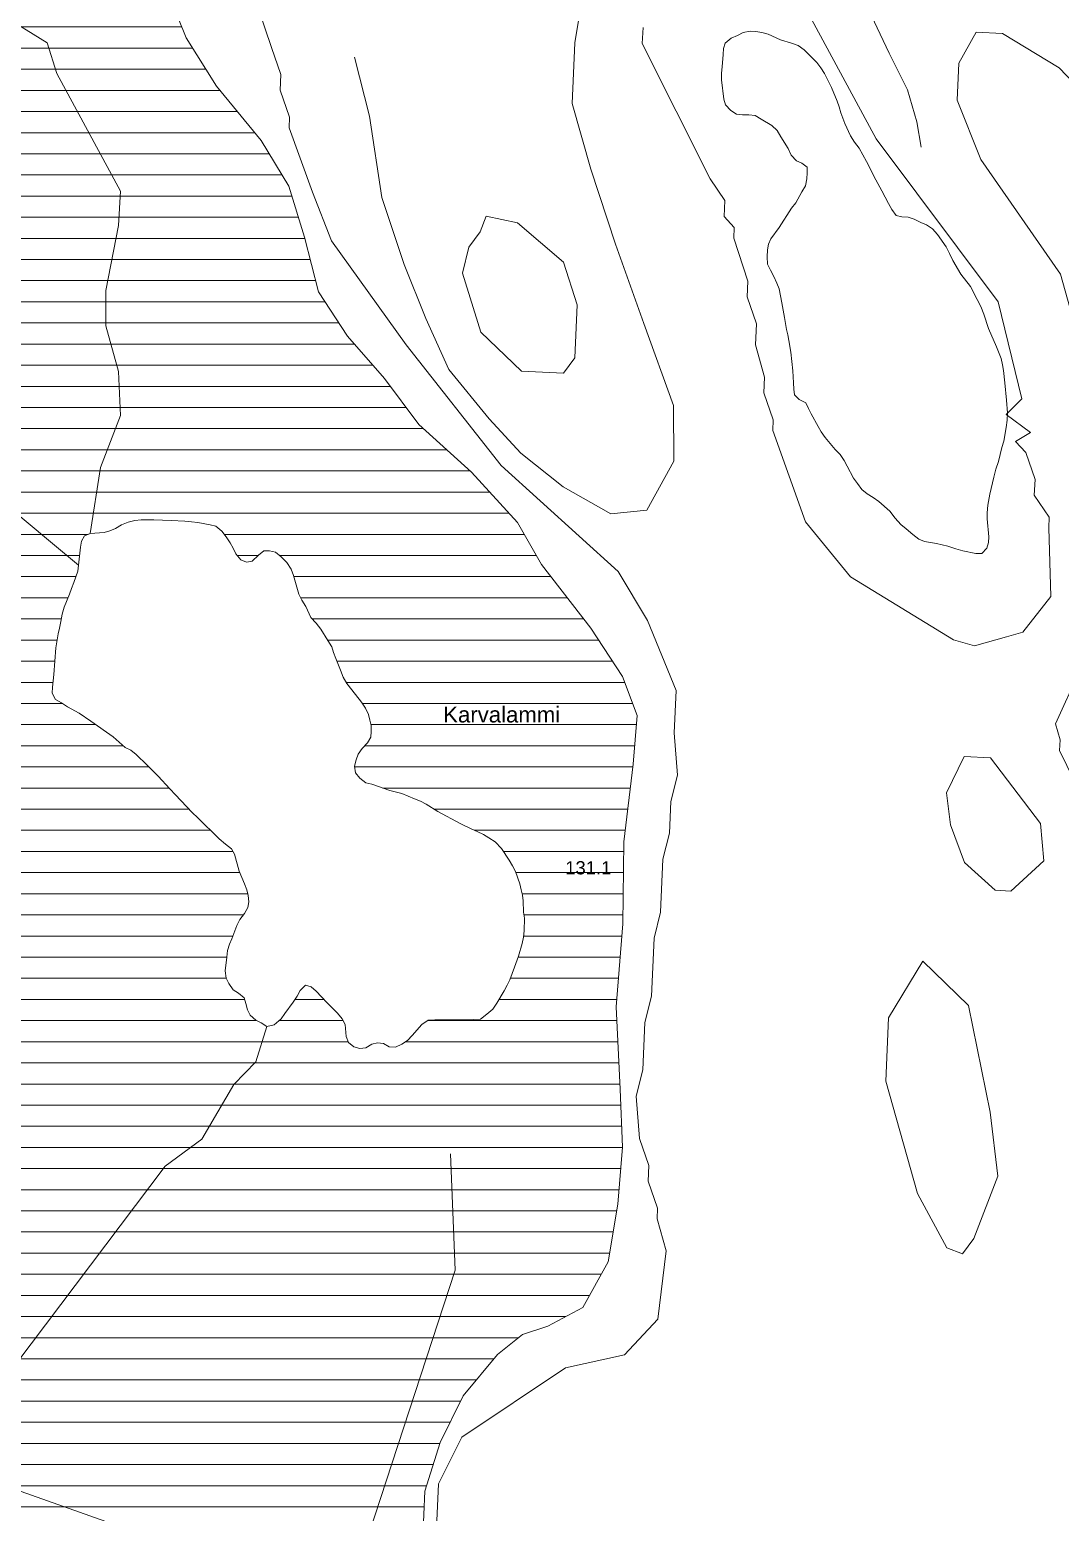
# Model space of a CAD drawing. Header units: millimetres. Extents: x 396621004 to 402046651, y 6785344214 to 6789799943.
# Drawn here: x 399893474 to 400088441, y 6786336521 to 6786617060 of the extents above; entities that cross this region are included whole.
import ezdxf

# ---------------------------------------------------------------- set-up
doc = ezdxf.new("R2010")
doc.units = ezdxf.units.MM
doc.header["$MEASUREMENT"] = 0
for name, color, linetype, lineweight in [('02 Korkeuskayrat_Kynä_nro__2', 8, 'Continuous', 15), ('02 Nimistö_Kynä_nro__41', 7, 'Continuous', 35), ('02 Suot_Kynä_nro__101', 252, 'Continuous', 15)]:
    doc.layers.add(name, color=color, linetype=linetype, lineweight=lineweight)
for name, color, linetype, lineweight, true_color in [('02 Korkeuskayrat_Kynä_nro__62', 7, 'Continuous', 20, 0xaaaaaa), ('02 Maaston rajat_Kynä_nro__82', 7, 'Continuous', 20, 0xaaaaaa), ('02 Suot_Kynä_nro__102', 7, 'Continuous', 15, 0xcccccc), ('02 Vesialueet_Kynä_nro__105', 7, 'Continuous', 15, 0xcae6ff)]:
    doc.layers.add(name, color=color, linetype=linetype, lineweight=lineweight, true_color=true_color)
doc.styles.add('LUOTU_TYYLI_5', font='')
doc.styles.get('LUOTU_TYYLI_5').set_extended_font_data('Arial')

msp = doc.modelspace()

# ---------------------------------------------------------------- hatches: boundary and pattern name
at = {"layer": '02 Suot_Kynä_nro__102', "linetype": 'Continuous', "lineweight": 15, "true_color": 0xcccccc}
h = msp.add_hatch(dxfattribs=at)
h.set_pattern_fill('KAJO___suo', color=254, style=0, pattern_type=2)
h.set_pattern_definition([(0, (1245072124.6, 6788065563.7), (0, 4000), [])])
h.paths.add_polyline_path([(399873177.59, 6786579306.09), (399871038.01, 6786577975.78), (399871038.01, 6786501948.39), (399871484.46, 6786501308.24), (399879714.25, 6786484544.41), (399884700.98, 6786467870.59), (399888365.22, 6786449246.33), (399889207.57, 6786436213.35), (399887666.06, 6786418749.35), (399887337.55, 6786400245.12), (399882923.62, 6786387132.12), (399872360.51, 6786369438.07), (399871038.01, 6786368587.88), (399871038.01, 6786331989.51), (399872208.88, 6786332669.66), (399884583.05, 6786336290.49), (399895584.18, 6786335950.41), (399908514.31, 6786333549.86), (399918942.64, 6786330969.27), (399929050.88, 6786326158.17), (399937095.35, 6786319406.63), (399944356.43, 6786311674.86), (399950589.85, 6786302972.87), (399953293.8, 6786301172.46), (399957328.67, 6786300712.35), (399961195.07, 6786302972.87), (399963966.41, 6786305283.4), (399967546.41, 6786310874.68), (399968818.37, 6786324107.7), (399967832.82, 6786331689.44), (399968237.14, 6786340531.46), (399971101.15, 6786349713.56), (399975498.23, 6786358595.59), (399981950.65, 6786366357.37), (399986718.37, 6786370148.24), (399991519.79, 6786371748.6), (399998140.68, 6786375299.41), (400002916.82, 6786383901.38), (400004753.15, 6786394853.89), (400005595.51, 6786405586.34), (400005182.75, 6786416608.87), (400004424.64, 6786432142.42), (400005662.9, 6786447866.02), (400005898.75, 6786463369.56), (400007608.73, 6786478072.93), (400008400.54, 6786487305.04), (400005629.2, 6786494646.72), (399999656.92, 6786503838.82), (399990281.53, 6786515881.58), (399985774.94, 6786523783.38), (399977065.01, 6786533305.56), (399967091.54, 6786542367.64), (399960605.42, 6786551079.63), (399953605.47, 6786559051.45), (399948113.33, 6786567473.38), (399945434.64, 6786577815.75), (399942477.98, 6786587417.94), (399937246.97, 6786596079.92), (399928815.02, 6786606352.27), (399923095.44, 6786615534.37), (399917291.63, 6786629977.68), (399914090.68, 6786639579.88), (399909937.88, 6786650712.42), (399903249.6, 6786660934.76), (399896148.56, 6786665905.9), (399886629.97, 6786673457.63), (399879815.33, 6786679669.05), (399876134.25, 6786680879.32), (399871038.01, 6786682289.65), (399871038.01, 6786608592.79), (399875072.89, 6786608022.66), (399879486.82, 6786605131.99), (399881154.67, 6786598450.47), (399880708.23, 6786596089.93), (399877835.8, 6786584417.26)])
h.paths.add_polyline_path([(399898347.1, 6786490295.72), (399897740.61, 6786491546.01), (399897824.84, 6786492676.27), (399898018.59, 6786495076.82), (399898422.91, 6786500087.96), (399898844.09, 6786502748.57), (399899138.91, 6786503788.81), (399899383.2, 6786505049.1), (399899635.9, 6786506449.42), (399900023.39, 6786507769.72), (399901000.52, 6786510250.29), (399901379.57, 6786511350.54), (399901817.6, 6786512450.79), (399902558.87, 6786514601.28), (399902718.92, 6786515721.54), (399902811.57, 6786516851.8), (399903064.28, 6786519172.33), (399903291.72, 6786520292.59), (399903872.94, 6786521302.82), (399904900.61, 6786521722.91), (399907545.6, 6786521942.96), (399908632.24, 6786522203.02), (399909735.72, 6786522683.13), (399910856.05, 6786523373.29), (399912094.31, 6786523843.4), (399913399.95, 6786524163.47), (399914545.55, 6786524293.5), (399916963.11, 6786524313.51), (399920223.01, 6786524193.48), (399922834.31, 6786524053.45), (399924106.26, 6786523953.42), (399925302.4, 6786523793.39), (399927610.45, 6786523393.29), (399928722.36, 6786523093.23), (399929851.11, 6786522153.01), (399930626.08, 6786521092.77), (399931384.19, 6786519962.51), (399931940.15, 6786518932.27), (399932496.1, 6786517892.04), (399933397.42, 6786516751.78), (399934500.9, 6786516311.67), (399935579.11, 6786516511.72), (399936733.14, 6786517621.97), (399937794.5, 6786518462.17), (399938864.29, 6786518452.16), (399939976.2, 6786518222.11), (399941037.56, 6786517281.9), (399942098.93, 6786516271.67), (399942916.01, 6786515001.38), (399943387.73, 6786513761.09), (399944381.7, 6786510270.29), (399944929.23, 6786509090.02), (399945687.35, 6786507889.75), (399946656.06, 6786505829.28), (399947641.61, 6786504759.03), (399948542.93, 6786503618.77), (399949857, 6786501458.28), (399950615.12, 6786500258), (399950960.48, 6786499237.77), (399951364.81, 6786498067.5), (399952257.71, 6786495867), (399952788.39, 6786494546.7), (399953479.12, 6786493356.42), (399954439.4, 6786492146.15), (399956242.04, 6786489795.61), (399957008.58, 6786488675.35), (399957556.11, 6786487495.08), (399957817.24, 6786486404.83), (399958095.21, 6786485394.6), (399958078.37, 6786484254.34), (399957994.13, 6786483204.1), (399957404.48, 6786482113.85), (399956402.08, 6786481053.61), (399955601.85, 6786479983.36), (399955231.21, 6786478873.11), (399954927.96, 6786477692.84), (399955113.28, 6786476472.56), (399955947.21, 6786475412.32), (399957084.39, 6786474542.12), (399958204.72, 6786474312.07), (399961590.98, 6786473111.79), (399963882.18, 6786472501.65), (399966291.31, 6786471531.43), (399967394.79, 6786471091.33), (399968481.43, 6786470511.2), (399970713.66, 6786469120.88), (399974933.85, 6786466870.36), (399977123.97, 6786465770.11), (399978151.64, 6786465330.01), (399979314.09, 6786464749.88), (399980333.34, 6786464169.75), (399981546.32, 6786463359.56), (399982725.62, 6786462129.28), (399984174.47, 6786459888.77), (399984806.23, 6786458838.53), (399985362.18, 6786457798.29), (399986170.84, 6786455467.76), (399986431.97, 6786454307.49), (399986701.53, 6786453297.26), (399986836.3, 6786452217.01), (399986878.42, 6786450086.52), (399987063.74, 6786448936.26), (399987021.62, 6786446525.71), (399986920.54, 6786445325.43), (399986617.29, 6786444145.16), (399985926.56, 6786441784.62), (399985193.71, 6786439644.14), (399984292.4, 6786437293.6), (399983786.98, 6786436273.36), (399983205.76, 6786435183.11), (399981815.88, 6786432882.59), (399981083.03, 6786431732.33), (399979937.43, 6786430762.1), (399978732.86, 6786429861.9), (399977376.68, 6786429751.87), (399973678.75, 6786429691.86), (399970132.44, 6786429691.86), (399968843.64, 6786429651.85), (399967647.5, 6786428831.66), (399965844.86, 6786426771.19), (399964918.27, 6786425780.96), (399963865.33, 6786425080.8), (399962686.04, 6786424530.68), (399961489.9, 6786424630.7), (399960394.84, 6786425210.83), (399959274.51, 6786425380.87), (399958187.87, 6786425110.81), (399957067.54, 6786424410.65), (399955921.94, 6786424290.62), (399954810.04, 6786424590.69), (399953816.06, 6786425450.89), (399953335.92, 6786426561.14), (399953159.02, 6786428841.66), (399952603.07, 6786429881.9), (399951693.33, 6786430952.15), (399949730.65, 6786432952.6), (399948677.7, 6786434032.85), (399947700.57, 6786435103.1), (399946698.17, 6786435963.29), (399945662.08, 6786436263.36), (399944659.68, 6786435273.14), (399944070.03, 6786434182.89), (399943345.61, 6786433032.62), (399941753.56, 6786430892.13), (399941037.56, 6786429881.9), (399939731.91, 6786428741.64), (399938367.3, 6786428461.58), (399937280.67, 6786429111.73), (399936253, 6786429621.84), (399935191.63, 6786430562.06), (399934711.49, 6786431592.29), (399934382.97, 6786432822.57), (399934037.61, 6786433842.81), (399932976.24, 6786434783.02), (399931956.99, 6786435363.16), (399931131.49, 6786436563.43), (399930642.92, 6786437593.67), (399930466.03, 6786438963.98), (399930744.01, 6786441564.57), (399930920.9, 6786442824.86), (399931291.54, 6786444005.13), (399931729.56, 6786445035.37), (399932647.72, 6786447585.95), (399933228.95, 6786448676.2), (399934104.99, 6786449816.46), (399934762.03, 6786450966.73), (399934913.65, 6786452026.97), (399934804.15, 6786453237.24), (399934534.59, 6786454327.49), (399934121.84, 6786455427.75), (399933111.02, 6786457848.3), (399932226.55, 6786461039.03), (399931670.59, 6786462079.27), (399930533.42, 6786462949.47), (399929337.28, 6786463969.7), (399925251.86, 6786467990.62), (399924257.89, 6786468850.82), (399922101.46, 6786471221.36), (399921056.94, 6786472301.61), (399920012.43, 6786473441.87), (399917788.61, 6786475822.41), (399915682.73, 6786477912.89), (399913635.81, 6786479923.35), (399912633.41, 6786480703.53), (399911538.35, 6786481223.65), (399909289.27, 6786483244.11), (399905052.23, 6786486214.79), (399902828.42, 6786487735.14), (399900655.15, 6786488905.4), (399899509.55, 6786489705.59)], flags=0)

# ---------------------------------------------------------------- linework, layer by layer
at = {"layer": '02 Korkeuskayrat_Kynä_nro__2', "color": 8, "linetype": 'Continuous', "lineweight": 15, "flags": 128}
for points in [[(399933068.9, 6786631978.14), (399939243.35, 6786613673.95), (399941012.29, 6786608582.78), (399940869.09, 6786605582.1), (399942638.03, 6786600500.94), (399942545.37, 6786598500.48), (399946993, 6786586287.68), (399950573, 6786577105.58), (399964690.84, 6786557441.08), (399982658.23, 6786534585.86), (400004770, 6786514551.27), (400010346.38, 6786505289.15), (400015745.86, 6786492026.12), (400015383.65, 6786484034.29), (400016015.42, 6786475992.45), (400014785.58, 6786471041.32), (400014507.6, 6786465049.95), (400013277.77, 6786460098.81), (400012822.9, 6786450106.53), (400011593.06, 6786445165.4), (400011087.65, 6786434172.88), (400009857.81, 6786429221.75), (400009445.06, 6786420229.69), (400008215.23, 6786415278.56), (400008846.99, 6786407246.72), (400010615.93, 6786402155.56), (400010481.16, 6786399164.87), (400012250.1, 6786394073.71), (400012157.44, 6786392073.25), (400013884.26, 6786385991.86), (400012283.79, 6786373048.9), (400005974.57, 6786366327.36), (399994847.08, 6786363836.79), (399975220.25, 6786350723.79), (399970806.32, 6786341911.78), (399970486.23, 6786334920.18)], [(399954936.39, 6786611823.53), (399957733, 6786600690.98), (399960100.01, 6786585317.46), (399964328.63, 6786572624.56), (399968414.04, 6786562432.23), (399972769, 6786552740.01), (399980392.3, 6786543407.87), (399986381.43, 6786536896.38), (399994375.36, 6786530554.93), (400003422.24, 6786525423.76), (400010211.6, 6786526143.92), (400015349.96, 6786535436.05), (400015282.57, 6786545958.46), (400009664.07, 6786561462), (400004273.01, 6786576455.43), (399999606.38, 6786590678.69), (399996110.61, 6786603091.53), (399996590.75, 6786614584.16), (399998578.71, 6786626516.89)], [(400039736.08, 6786622065.87), (400053575.94, 6786596410), (400076706.96, 6786565562.94), (400081188.28, 6786547178.74), (400078214.77, 6786544218.06), (400082780.33, 6786540837.29), (400079975.29, 6786539126.89), (400081887.43, 6786537046.42), (400083656.37, 6786531955.25), (400083521.6, 6786528954.57), (400086326.63, 6786524823.62), (400086242.4, 6786522823.16), (400086638.3, 6786509790.18), (400081323.06, 6786503028.64), (400078282.16, 6786502168.44), (400072200.37, 6786500448.05), (400068249.74, 6786501628.32), (400048774.53, 6786513531.04), (400040241.49, 6786523933.42), (400034024.93, 6786541237.38), (400034117.59, 6786543237.83), (400032348.64, 6786548329), (400032483.42, 6786551319.68), (400030765.02, 6786557411.08), (400030950.34, 6786561401.99), (400029181.4, 6786566493.16), (400029316.17, 6786569493.84), (400026688.03, 6786577615.7), (400026772.27, 6786579616.16), (400024868.55, 6786581706.64), (400025003.32, 6786584707.32), (400022198.29, 6786588838.27), (400009352.4, 6786614454.13), (400009495.6, 6786617454.81)], [(400050998.34, 6786623326.16), (400056060.88, 6786612593.7), (400059531.38, 6786605692.12), (400061283.47, 6786599610.73), (400062083.71, 6786594819.64)], [(400091886.16, 6786558611.35), (400088440.94, 6786570784.14), (400073421.78, 6786592489.1), (400068932.04, 6786603711.67), (400069252.14, 6786610703.27), (400072520.47, 6786616564.61), (400077515.62, 6786616334.56), (400088230.35, 6786609833.07), (400108295.2, 6786588888.28)]]:
    msp.add_lwpolyline(points, dxfattribs=at)
for points in [[(399994476.45, 6786552069.86), (399986482.51, 6786552429.94), (399978817.1, 6786559791.62), (399975321.33, 6786570964.18), (399976551.17, 6786575915.31), (399978682.32, 6786578825.98), (399979819.5, 6786581776.65), (399985766.51, 6786580496.36), (399994442.75, 6786573094.67), (399997070.89, 6786564962.81), (399996616.02, 6786554970.52)], [(400094556.42, 6786496917.24), (400098128, 6786498257.54), (400111605.65, 6786486624.88), (400118091.77, 6786475312.3), (400116499.72, 6786462369.33), (400109373.42, 6786459688.72), (400104378.26, 6786459918.77), (400093798.31, 6786469420.95), (400088306.16, 6786480683.52), (400088398.82, 6786482683.98), (400087539.62, 6786485724.68), (400091995.67, 6786495526.92)], [(400079073.97, 6786454077.44), (400085349.5, 6786459798.75), (400084667.2, 6786466830.35), (400075232.84, 6786479283.2), (400070237.69, 6786479513.26), (400066918.82, 6786472651.69), (400067643.24, 6786466620.31), (400070313.5, 6786459488.68), (400076083.62, 6786454217.47)], [(400069917.59, 6786385421.73), (400066969.36, 6786386551.99), (400061435.1, 6786396824.34), (400055403.85, 6786418119.21), (400055951.38, 6786430111.95), (400062454.35, 6786440824.41), (400071071.62, 6786432422.48), (400075148.61, 6786412207.86), (400076597.46, 6786400125.09), (400072057.17, 6786388322.39)]]:
    msp.add_lwpolyline(points, close=True, dxfattribs=at)
at = {"layer": '02 Maaston rajat_Kynä_nro__82', "color": 253, "linetype": 'Continuous', "lineweight": 20, "true_color": 0xaaaaaa, "flags": 128}
for points in [[(399917291.63, 6786629977.68), (399923095.44, 6786615534.37), (399928815.02, 6786606352.27), (399937246.97, 6786596079.92), (399942477.98, 6786587417.94), (399945434.64, 6786577815.75), (399948113.33, 6786567473.38), (399953605.47, 6786559051.45), (399960605.42, 6786551079.63), (399967091.54, 6786542367.64), (399977065.01, 6786533305.56), (399985774.94, 6786523783.38), (399990281.53, 6786515881.58), (399999656.92, 6786503838.82), (400005629.2, 6786494646.72), (400008400.54, 6786487305.04), (400007608.73, 6786478072.93), (400005898.75, 6786463369.56), (400005662.9, 6786447866.02), (400004424.64, 6786432142.42), (400005182.75, 6786416608.87), (400005595.51, 6786405586.34), (400004753.15, 6786394853.89), (400002916.82, 6786383901.38), (399998140.68, 6786375299.41), (399991519.79, 6786371748.6), (399986718.37, 6786370148.24), (399981950.65, 6786366357.37)], [(399904900.61, 6786521722.91), (399907545.6, 6786521942.96), (399908632.24, 6786522203.02), (399909735.72, 6786522683.13), (399910856.05, 6786523373.29), (399912094.31, 6786523843.4), (399913399.95, 6786524163.47), (399914545.55, 6786524293.5), (399916963.11, 6786524313.51), (399920223.01, 6786524193.48), (399922834.31, 6786524053.45), (399924106.26, 6786523953.42), (399925302.4, 6786523793.39), (399927610.45, 6786523393.29), (399928722.36, 6786523093.23), (399929851.11, 6786522153.01), (399930626.08, 6786521092.77), (399931384.19, 6786519962.51), (399931940.15, 6786518932.27), (399932496.1, 6786517892.04), (399933397.42, 6786516751.78), (399934500.9, 6786516311.67), (399935579.11, 6786516511.72), (399936733.14, 6786517621.97), (399937794.5, 6786518462.17), (399938864.29, 6786518452.16), (399939976.2, 6786518222.11), (399941037.56, 6786517281.9), (399942098.93, 6786516271.67), (399942916.01, 6786515001.38), (399943387.73, 6786513761.09), (399944381.7, 6786510270.29), (399944929.23, 6786509090.02), (399945687.35, 6786507889.75), (399946656.06, 6786505829.28), (399947641.61, 6786504759.03), (399948542.93, 6786503618.77), (399949857, 6786501458.28), (399950615.12, 6786500258), (399950960.48, 6786499237.77), (399951364.81, 6786498067.5), (399952257.71, 6786495867), (399952788.39, 6786494546.7), (399953479.12, 6786493356.42), (399954439.4, 6786492146.15), (399956242.04, 6786489795.61), (399957008.58, 6786488675.35), (399957556.11, 6786487495.08), (399957817.24, 6786486404.83), (399958095.21, 6786485394.6), (399958078.37, 6786484254.34), (399957994.13, 6786483204.1), (399957404.48, 6786482113.85), (399956402.08, 6786481053.61), (399955601.85, 6786479983.36), (399955231.21, 6786478873.11), (399954927.96, 6786477692.84), (399955113.28, 6786476472.56), (399955947.21, 6786475412.32), (399957084.39, 6786474542.12), (399958204.72, 6786474312.07), (399961590.98, 6786473111.79), (399963882.18, 6786472501.65), (399966291.31, 6786471531.43), (399967394.79, 6786471091.33), (399968481.43, 6786470511.2), (399970713.66, 6786469120.88), (399974933.85, 6786466870.36), (399977123.97, 6786465770.11), (399978151.64, 6786465330.01), (399979314.09, 6786464749.88), (399980333.34, 6786464169.75), (399981546.32, 6786463359.56), (399982725.62, 6786462129.28), (399984174.47, 6786459888.77), (399984806.23, 6786458838.53), (399985362.18, 6786457798.29), (399986170.84, 6786455467.76), (399986431.97, 6786454307.49), (399986701.53, 6786453297.26), (399986836.3, 6786452217.01), (399986878.42, 6786450086.52), (399987063.74, 6786448936.26), (399987021.62, 6786446525.71), (399986920.54, 6786445325.43), (399986617.29, 6786444145.16), (399985926.56, 6786441784.62), (399985193.71, 6786439644.14), (399984292.4, 6786437293.6), (399983786.98, 6786436273.36), (399983205.76, 6786435183.11), (399981815.88, 6786432882.59), (399981083.03, 6786431732.33), (399979937.43, 6786430762.1), (399978732.86, 6786429861.9), (399977376.68, 6786429751.87), (399973678.75, 6786429691.86), (399970132.44, 6786429691.86), (399968843.64, 6786429651.85), (399967647.5, 6786428831.66), (399965844.86, 6786426771.19), (399964918.27, 6786425780.96), (399963865.33, 6786425080.8), (399962686.04, 6786424530.68), (399961489.9, 6786424630.7), (399960394.84, 6786425210.83), (399959274.51, 6786425380.87), (399958187.87, 6786425110.81), (399957067.54, 6786424410.65), (399955921.94, 6786424290.62), (399954810.04, 6786424590.69), (399953816.06, 6786425450.89), (399953335.92, 6786426561.14), (399953159.02, 6786428841.66), (399952603.07, 6786429881.9), (399951693.33, 6786430952.15), (399949730.65, 6786432952.6), (399948677.7, 6786434032.85), (399947700.57, 6786435103.1), (399946698.17, 6786435963.29), (399945662.08, 6786436263.36), (399944659.68, 6786435273.14), (399944070.03, 6786434182.89), (399943345.61, 6786433032.62), (399941753.56, 6786430892.13), (399941037.56, 6786429881.9), (399939731.91, 6786428741.64), (399938367.3, 6786428461.58)], [(399902718.92, 6786515721.54), (399902811.57, 6786516851.8), (399903064.28, 6786519172.33), (399903291.72, 6786520292.59), (399903872.94, 6786521302.82), (399904900.61, 6786521722.91)], [(399938367.3, 6786428461.58), (399937280.67, 6786429111.73), (399936253, 6786429621.84), (399935191.63, 6786430562.06), (399934711.49, 6786431592.29), (399934382.97, 6786432822.57), (399934037.61, 6786433842.81), (399932976.24, 6786434783.02), (399931956.99, 6786435363.16), (399931131.49, 6786436563.43), (399930642.92, 6786437593.67), (399930466.03, 6786438963.98), (399930744.01, 6786441564.57), (399930920.9, 6786442824.86), (399931291.54, 6786444005.13), (399931729.56, 6786445035.37), (399932647.72, 6786447585.95), (399933228.95, 6786448676.2), (399934104.99, 6786449816.46), (399934762.03, 6786450966.73), (399934913.65, 6786452026.97), (399934804.15, 6786453237.24), (399934534.59, 6786454327.49), (399934121.84, 6786455427.75), (399933111.02, 6786457848.3), (399932226.55, 6786461039.03), (399931670.59, 6786462079.27), (399930533.42, 6786462949.47), (399929337.28, 6786463969.7), (399925251.86, 6786467990.62), (399924257.89, 6786468850.82), (399922101.46, 6786471221.36), (399921056.94, 6786472301.61), (399920012.43, 6786473441.87), (399917788.61, 6786475822.41), (399915682.73, 6786477912.89), (399913635.81, 6786479923.35), (399912633.41, 6786480703.53), (399911538.35, 6786481223.65), (399909289.27, 6786483244.11), (399905052.23, 6786486214.79), (399902828.42, 6786487735.14), (399900655.15, 6786488905.4), (399899509.55, 6786489705.59), (399898347.1, 6786490295.72), (399897740.61, 6786491546.01), (399897824.84, 6786492676.27), (399898018.59, 6786495076.82), (399898422.91, 6786500087.96), (399898844.09, 6786502748.57), (399899138.91, 6786503788.81), (399899383.2, 6786505049.1), (399899635.9, 6786506449.42), (399900023.39, 6786507769.72), (399901000.52, 6786510250.29), (399901379.57, 6786511350.54), (399901817.6, 6786512450.79), (399902558.87, 6786514601.28), (399902718.92, 6786515721.54)], [(399953293.8, 6786301172.46), (399957328.67, 6786300712.35), (399961195.07, 6786302972.87), (399963966.41, 6786305283.4), (399967546.41, 6786310874.68), (399968818.37, 6786324107.7), (399967832.82, 6786331689.44), (399968237.14, 6786340531.46), (399971101.15, 6786349713.56), (399975498.23, 6786358595.59), (399981950.65, 6786366357.37)]]:
    msp.add_lwpolyline(points, dxfattribs=at)
msp.add_lwpolyline([(400039011.66, 6786547068.71), (400038127.19, 6786547958.92), (400038000.83, 6786549029.16), (400037950.29, 6786550239.44), (400037849.21, 6786552519.96), (400037487, 6786556030.76), (400037099.52, 6786558261.27), (400036905.77, 6786559341.52), (400036627.8, 6786560351.75), (400036240.32, 6786562592.26), (400035751.75, 6786565392.9), (400035246.34, 6786567993.5), (400034842.01, 6786569093.75), (400034227.09, 6786570344.04), (400033612.17, 6786571534.31), (400033064.64, 6786572704.58), (400032963.56, 6786574064.89), (400033073.07, 6786575405.19), (400033224.69, 6786576465.44), (400033662.71, 6786577495.67), (400035254.76, 6786579636.16), (400037604.93, 6786583287), (400038396.74, 6786584287.23), (400039559.19, 6786586387.71), (400040207.8, 6786587477.96), (400040460.5, 6786588808.26), (400040544.74, 6786589938.52), (400040570.01, 6786591068.78), (400039559.19, 6786591788.94), (400038531.52, 6786592229.04), (400037545.96, 6786593299.29), (400036939.47, 6786594549.57), (400035558.01, 6786596790.09), (400034867.28, 6786597980.36), (400033881.73, 6786598910.57), (400031843.23, 6786600140.85), (400030689.21, 6786600801), (400029501.49, 6786600971.04), (400028288.5, 6786600921.03), (400027168.17, 6786601081.07), (400026081.54, 6786601741.22), (400025104.41, 6786602811.46), (400024767.47, 6786603901.71), (400024346.29, 6786607552.55), (400024371.56, 6786608832.84), (400024472.64, 6786610033.12), (400024657.96, 6786612353.65), (400024742.19, 6786613483.91), (400025045.44, 6786614534.15), (400026182.62, 6786615434.35), (400027353.49, 6786615974.48), (400028465.4, 6786616524.6), (400029762.62, 6786616774.66), (400030823.98, 6786616694.64), (400031944.31, 6786616534.6), (400033199.42, 6786616224.53), (400035524.31, 6786615114.28), (400037604.93, 6786614524.14), (400038851.61, 6786614064.04), (400039988.79, 6786613263.86), (400042355.8, 6786610873.31), (400043122.34, 6786609823.07), (400043821.49, 6786608772.83), (400045169.26, 6786606112.22), (400046247.47, 6786603541.63), (400046584.41, 6786602451.38), (400046921.35, 6786601351.13), (400047687.89, 6786599300.66), (400048774.53, 6786596950.12), (400049532.65, 6786595749.85), (400050366.58, 6786594619.59), (400051798.58, 6786592089.01), (400053508.55, 6786588618.22), (400054687.85, 6786586537.74), (400055302.77, 6786585347.47), (400055917.68, 6786584167.2), (400056541.03, 6786583046.94), (400057374.96, 6786581916.68), (400058486.86, 6786581616.62), (400059624.04, 6786581596.61), (400060794.91, 6786581216.52), (400062024.75, 6786580556.37), (400063119.8, 6786580116.27), (400064273.83, 6786579386.1), (400065183.57, 6786578315.86), (400066843.01, 6786575985.33), (400067449.5, 6786574725.04), (400068123.38, 6786573394.73), (400069622.77, 6786570794.14), (400071425.41, 6786568443.6), (400072722.63, 6786566003.04), (400073396.51, 6786564672.74), (400073986.16, 6786563202.4), (400074836.94, 6786560511.79), (400076336.33, 6786557051), (400077229.22, 6786554850.49), (400077481.93, 6786553620.21), (400077684.09, 6786552539.96), (400077928.37, 6786550249.44), (400078231.62, 6786546958.69), (400078467.48, 6786544528.13), (400078357.97, 6786543187.82), (400078172.66, 6786541777.5), (400077751.48, 6786539186.91), (400077372.42, 6786538006.64), (400076740.66, 6786535366.03), (400076268.94, 6786533905.7), (400075864.61, 6786532385.35), (400075106.49, 6786529174.62), (400074727.43, 6786527074.14), (400074617.93, 6786525663.81), (400074601.08, 6786524533.56), (400074895.9, 6786521102.77), (400074879.05, 6786520032.53), (400074508.42, 6786518932.27), (400073573.41, 6786517942.05), (400072444.65, 6786517962.05), (400069993.41, 6786518432.16), (400068679.34, 6786518822.25), (400067154.68, 6786519302.36), (400064989.83, 6786519832.48), (400062749.17, 6786520222.57), (400061654.11, 6786520662.67), (400060516.93, 6786521532.87), (400059253.4, 6786522633.12), (400058251, 6786523423.3), (400057214.91, 6786524633.58), (400056178.81, 6786525923.87), (400054123.47, 6786527794.3), (400053045.26, 6786528514.47), (400051899.66, 6786529244.63), (400050897.26, 6786530034.81), (400050063.33, 6786531175.08), (400049296.79, 6786532225.32), (400048125.92, 6786534445.82), (400047578.39, 6786535556.08), (400046811.85, 6786536686.34), (400045817.87, 6786537616.55), (400043947.85, 6786539897.07), (400043172.88, 6786540947.31), (400042616.93, 6786541987.55), (400041319.7, 6786544368.09), (400040831.14, 6786545398.33), (400040275.19, 6786546438.57)], close=True, dxfattribs=at)
at = {"layer": '02 Suot_Kynä_nro__101', "color": 252, "linetype": 'Continuous', "lineweight": 15, "flags": 128}
msp.add_lwpolyline([(399917291.63, 6786629977.68), (399923095.44, 6786615534.37), (399928815.02, 6786606352.27), (399937246.97, 6786596079.92), (399942477.98, 6786587417.94), (399945434.64, 6786577815.75), (399948113.33, 6786567473.38), (399953605.47, 6786559051.45), (399960605.42, 6786551079.63), (399967091.54, 6786542367.64), (399977065.01, 6786533305.56), (399985774.94, 6786523783.38), (399990281.53, 6786515881.58), (399999656.92, 6786503838.82), (400005629.2, 6786494646.72), (400008400.54, 6786487305.04), (400007608.73, 6786478072.93), (400005898.75, 6786463369.56), (400005662.9, 6786447866.02), (400004424.64, 6786432142.42), (400005182.75, 6786416608.87), (400005595.51, 6786405586.34), (400004753.15, 6786394853.89), (400002916.82, 6786383901.38), (399998140.68, 6786375299.41), (399991519.79, 6786371748.6), (399986718.37, 6786370148.24), (399981950.65, 6786366357.37), (399975498.23, 6786358595.59), (399971101.15, 6786349713.56), (399968237.14, 6786340531.46), (399967832.82, 6786331689.44)], dxfattribs=at)
msp.add_lwpolyline([(399936253, 6786429621.84), (399937280.67, 6786429111.73), (399938367.3, 6786428461.58), (399939731.91, 6786428741.64), (399941037.56, 6786429881.9), (399941753.56, 6786430892.13), (399943345.61, 6786433032.62), (399944070.03, 6786434182.89), (399944659.68, 6786435273.14), (399945662.08, 6786436263.36), (399946698.17, 6786435963.29), (399947700.57, 6786435103.1), (399948677.7, 6786434032.85), (399949730.65, 6786432952.6), (399951693.33, 6786430952.15), (399952603.07, 6786429881.9), (399953159.02, 6786428841.66), (399953335.92, 6786426561.14), (399953816.06, 6786425450.89), (399954810.04, 6786424590.69), (399955921.94, 6786424290.62), (399957067.54, 6786424410.65), (399958187.87, 6786425110.81), (399959274.51, 6786425380.87), (399960394.84, 6786425210.83), (399961489.9, 6786424630.7), (399962686.04, 6786424530.68), (399963865.33, 6786425080.8), (399964918.27, 6786425780.96), (399965844.86, 6786426771.19), (399967647.5, 6786428831.66), (399968843.64, 6786429651.85), (399970132.44, 6786429691.86), (399973678.75, 6786429691.86), (399977376.68, 6786429751.87), (399978732.86, 6786429861.9), (399979937.43, 6786430762.1), (399981083.03, 6786431732.33), (399981815.88, 6786432882.59), (399983205.76, 6786435183.11), (399983786.98, 6786436273.36), (399984292.4, 6786437293.6), (399985193.71, 6786439644.14), (399985926.56, 6786441784.62), (399986617.29, 6786444145.16), (399986920.54, 6786445325.43), (399987021.62, 6786446525.71), (399987063.74, 6786448936.26), (399986878.42, 6786450086.52), (399986836.3, 6786452217.01), (399986701.53, 6786453297.26), (399986431.97, 6786454307.49), (399986170.84, 6786455467.76), (399985362.18, 6786457798.29), (399984806.23, 6786458838.53), (399984174.47, 6786459888.77), (399982725.62, 6786462129.28), (399981546.32, 6786463359.56), (399980333.34, 6786464169.75), (399979314.09, 6786464749.88), (399978151.64, 6786465330.01), (399977123.97, 6786465770.11), (399974933.85, 6786466870.36), (399970713.66, 6786469120.88), (399968481.43, 6786470511.2), (399967394.79, 6786471091.33), (399966291.31, 6786471531.43), (399963882.18, 6786472501.65), (399961590.98, 6786473111.79), (399958204.72, 6786474312.07), (399957084.39, 6786474542.12), (399955947.21, 6786475412.32), (399955113.28, 6786476472.56), (399954927.96, 6786477692.84), (399955231.21, 6786478873.11), (399955601.85, 6786479983.36), (399956402.08, 6786481053.61), (399957404.48, 6786482113.85), (399957994.13, 6786483204.1), (399958078.37, 6786484254.34), (399958095.21, 6786485394.6), (399957817.24, 6786486404.83), (399957556.11, 6786487495.08), (399957008.58, 6786488675.35), (399956242.04, 6786489795.61), (399954439.4, 6786492146.15), (399953479.12, 6786493356.42), (399952788.39, 6786494546.7), (399952257.71, 6786495867), (399951364.81, 6786498067.5), (399950960.48, 6786499237.77), (399950615.12, 6786500258), (399949857, 6786501458.28), (399948542.93, 6786503618.77), (399947641.61, 6786504759.03), (399946656.06, 6786505829.28), (399945687.35, 6786507889.75), (399944929.23, 6786509090.02), (399944381.7, 6786510270.29), (399943387.73, 6786513761.09), (399942916.01, 6786515001.38), (399942098.93, 6786516271.67), (399941037.56, 6786517281.9), (399939976.2, 6786518222.11), (399938864.29, 6786518452.16), (399937794.5, 6786518462.17), (399936733.14, 6786517621.97), (399935579.11, 6786516511.72), (399934500.9, 6786516311.67), (399933397.42, 6786516751.78), (399932496.1, 6786517892.04), (399931940.15, 6786518932.27), (399931384.19, 6786519962.51), (399930626.08, 6786521092.77), (399929851.11, 6786522153.01), (399928722.36, 6786523093.23), (399927610.45, 6786523393.29), (399925302.4, 6786523793.39), (399924106.26, 6786523953.42), (399922834.31, 6786524053.45), (399920223.01, 6786524193.48), (399916963.11, 6786524313.51), (399914545.55, 6786524293.5), (399913399.95, 6786524163.47), (399912094.31, 6786523843.4), (399910856.05, 6786523373.29), (399909735.72, 6786522683.13), (399908632.24, 6786522203.02), (399907545.6, 6786521942.96), (399904900.61, 6786521722.91), (399903872.94, 6786521302.82), (399903291.72, 6786520292.59), (399903064.28, 6786519172.33), (399902811.57, 6786516851.8), (399902718.92, 6786515721.54), (399902558.87, 6786514601.28), (399901817.6, 6786512450.79), (399901379.57, 6786511350.54), (399901000.52, 6786510250.29), (399900023.39, 6786507769.72), (399899635.9, 6786506449.42), (399899383.2, 6786505049.1), (399899138.91, 6786503788.81), (399898844.09, 6786502748.57), (399898422.91, 6786500087.96), (399898018.59, 6786495076.82), (399897824.84, 6786492676.27), (399897740.61, 6786491546.01), (399898347.1, 6786490295.72), (399899509.55, 6786489705.59), (399900655.15, 6786488905.4), (399902828.42, 6786487735.14), (399905052.23, 6786486214.79), (399909289.27, 6786483244.11), (399911538.35, 6786481223.65), (399912633.41, 6786480703.53), (399913635.81, 6786479923.35), (399915682.73, 6786477912.89), (399917788.61, 6786475822.41), (399920012.43, 6786473441.87), (399921056.94, 6786472301.61), (399922101.46, 6786471221.36), (399924257.89, 6786468850.82), (399925251.86, 6786467990.62), (399929337.28, 6786463969.7), (399930533.42, 6786462949.47), (399931670.59, 6786462079.27), (399932226.55, 6786461039.03), (399933111.02, 6786457848.3), (399934121.84, 6786455427.75), (399934534.59, 6786454327.49), (399934804.15, 6786453237.24), (399934913.65, 6786452026.97), (399934762.03, 6786450966.73), (399934104.99, 6786449816.46), (399933228.95, 6786448676.2), (399932647.72, 6786447585.95), (399931729.56, 6786445035.37), (399931291.54, 6786444005.13), (399930920.9, 6786442824.86), (399930744.01, 6786441564.57), (399930466.03, 6786438963.98), (399930642.92, 6786437593.67), (399931131.49, 6786436563.43), (399931956.99, 6786435363.16), (399932976.24, 6786434783.02), (399934037.61, 6786433842.81), (399934382.97, 6786432822.57), (399934711.49, 6786431592.29), (399935191.63, 6786430562.06)], close=True, dxfattribs=at)
at = {"layer": '02 Vesialueet_Kynä_nro__105', "color": 254, "linetype": 'Continuous', "lineweight": 15, "true_color": 0xcae6ff}
msp.add_line((399871038.01, 6786542057.56), (399902718.92, 6786515721.54), dxfattribs=at)
at = {"layer": '02 Vesialueet_Kynä_nro__105', "color": 254, "linetype": 'Continuous', "lineweight": 15, "true_color": 0xcae6ff, "flags": 128}
for points in [[(399904900.61, 6786521722.91), (399906888.56, 6786534205.77), (399910653.88, 6786544058.02), (399910257.98, 6786552389.93), (399907890.96, 6786561031.91), (399907857.27, 6786567703.43), (399910257.98, 6786580016.25), (399910628.61, 6786586517.74), (399898633.5, 6786608772.83), (399896755.06, 6786614594.16), (399888019.85, 6786619985.39), (399885737.08, 6786625206.59)], [(399938367.3, 6786428461.58), (399936269.84, 6786421740.04), (399932091.77, 6786417459.06), (399926018.4, 6786407156.7), (399919077.41, 6786402025.53), (399876681.78, 6786345832.67)], [(399973072.25, 6786404326.06), (399973948.3, 6786382321.02), (399957699.31, 6786332559.64), (399955745.05, 6786328528.71), (399951693.33, 6786326658.29), (399928360.15, 6786329648.97), (399913905.37, 6786332649.66), (399876681.78, 6786345832.67)]]:
    msp.add_lwpolyline(points, dxfattribs=at)
for points in [[(400039011.66, 6786547068.71), (400038127.19, 6786547958.92), (400038000.83, 6786549029.16), (400037950.29, 6786550239.44), (400037849.21, 6786552519.96), (400037487, 6786556030.76), (400037099.52, 6786558261.27), (400036905.77, 6786559341.52), (400036627.8, 6786560351.75), (400036240.32, 6786562592.26), (400035751.75, 6786565392.9), (400035246.34, 6786567993.5), (400034842.01, 6786569093.75), (400034227.09, 6786570344.04), (400033612.17, 6786571534.31), (400033064.64, 6786572704.58), (400032963.56, 6786574064.89), (400033073.07, 6786575405.19), (400033224.69, 6786576465.44), (400033662.71, 6786577495.67), (400035254.76, 6786579636.16), (400037604.93, 6786583287), (400038396.74, 6786584287.23), (400039559.19, 6786586387.71), (400040207.8, 6786587477.96), (400040460.5, 6786588808.26), (400040544.74, 6786589938.52), (400040570.01, 6786591068.78), (400039559.19, 6786591788.94), (400038531.52, 6786592229.04), (400037545.96, 6786593299.29), (400036939.47, 6786594549.57), (400035558.01, 6786596790.09), (400034867.28, 6786597980.36), (400033881.73, 6786598910.57), (400031843.23, 6786600140.85), (400030689.21, 6786600801), (400029501.49, 6786600971.04), (400028288.5, 6786600921.03), (400027168.17, 6786601081.07), (400026081.54, 6786601741.22), (400025104.41, 6786602811.46), (400024767.47, 6786603901.71), (400024346.29, 6786607552.55), (400024371.56, 6786608832.84), (400024472.64, 6786610033.12), (400024657.96, 6786612353.65), (400024742.19, 6786613483.91), (400025045.44, 6786614534.15), (400026182.62, 6786615434.35), (400027353.49, 6786615974.48), (400028465.4, 6786616524.6), (400029762.62, 6786616774.66), (400030823.98, 6786616694.64), (400031944.31, 6786616534.6), (400033199.42, 6786616224.53), (400035524.31, 6786615114.28), (400037604.93, 6786614524.14), (400038851.61, 6786614064.04), (400039988.79, 6786613263.86), (400042355.8, 6786610873.31), (400043122.34, 6786609823.07), (400043821.49, 6786608772.83), (400045169.26, 6786606112.22), (400046247.47, 6786603541.63), (400046584.41, 6786602451.38), (400046921.35, 6786601351.13), (400047687.89, 6786599300.66), (400048774.53, 6786596950.12), (400049532.65, 6786595749.85), (400050366.58, 6786594619.59), (400051798.58, 6786592089.01), (400053508.55, 6786588618.22), (400054687.85, 6786586537.74), (400055302.77, 6786585347.47), (400055917.68, 6786584167.2), (400056541.03, 6786583046.94), (400057374.96, 6786581916.68), (400058486.86, 6786581616.62), (400059624.04, 6786581596.61), (400060794.91, 6786581216.52), (400062024.75, 6786580556.37), (400063119.8, 6786580116.27), (400064273.83, 6786579386.1), (400065183.57, 6786578315.86), (400066843.01, 6786575985.33), (400067449.5, 6786574725.04), (400068123.38, 6786573394.73), (400069622.77, 6786570794.14), (400071425.41, 6786568443.6), (400072722.63, 6786566003.04), (400073396.51, 6786564672.74), (400073986.16, 6786563202.4), (400074836.94, 6786560511.79), (400076336.33, 6786557051), (400077229.22, 6786554850.49), (400077481.93, 6786553620.21), (400077684.09, 6786552539.96), (400077928.37, 6786550249.44), (400078231.62, 6786546958.69), (400078467.48, 6786544528.13), (400078357.97, 6786543187.82), (400078172.66, 6786541777.5), (400077751.48, 6786539186.91), (400077372.42, 6786538006.64), (400076740.66, 6786535366.03), (400076268.94, 6786533905.7), (400075864.61, 6786532385.35), (400075106.49, 6786529174.62), (400074727.43, 6786527074.14), (400074617.93, 6786525663.81), (400074601.08, 6786524533.56), (400074895.9, 6786521102.77), (400074879.05, 6786520032.53), (400074508.42, 6786518932.27), (400073573.41, 6786517942.05), (400072444.65, 6786517962.05), (400069993.41, 6786518432.16), (400068679.34, 6786518822.25), (400067154.68, 6786519302.36), (400064989.83, 6786519832.48), (400062749.17, 6786520222.57), (400061654.11, 6786520662.67), (400060516.93, 6786521532.87), (400059253.4, 6786522633.12), (400058251, 6786523423.3), (400057214.91, 6786524633.58), (400056178.81, 6786525923.87), (400054123.47, 6786527794.3), (400053045.26, 6786528514.47), (400051899.66, 6786529244.63), (400050897.26, 6786530034.81), (400050063.33, 6786531175.08), (400049296.79, 6786532225.32), (400048125.92, 6786534445.82), (400047578.39, 6786535556.08), (400046811.85, 6786536686.34), (400045817.87, 6786537616.55), (400043947.85, 6786539897.07), (400043172.88, 6786540947.31), (400042616.93, 6786541987.55), (400041319.7, 6786544368.09), (400040831.14, 6786545398.33), (400040275.19, 6786546438.57)], [(399938367.3, 6786428461.58), (399937280.67, 6786429111.73), (399936253, 6786429621.84), (399935191.63, 6786430562.06), (399934711.49, 6786431592.29), (399934382.97, 6786432822.57), (399934037.61, 6786433842.81), (399932976.24, 6786434783.02), (399931956.99, 6786435363.16), (399931131.49, 6786436563.43), (399930642.92, 6786437593.67), (399930466.03, 6786438963.98), (399930744.01, 6786441564.57), (399930920.9, 6786442824.86), (399931291.54, 6786444005.13), (399931729.56, 6786445035.37), (399932647.72, 6786447585.95), (399933228.95, 6786448676.2), (399934104.99, 6786449816.46), (399934762.03, 6786450966.73), (399934913.65, 6786452026.97), (399934804.15, 6786453237.24), (399934534.59, 6786454327.49), (399934121.84, 6786455427.75), (399933111.02, 6786457848.3), (399932226.55, 6786461039.03), (399931670.59, 6786462079.27), (399930533.42, 6786462949.47), (399929337.28, 6786463969.7), (399925251.86, 6786467990.62), (399924257.89, 6786468850.82), (399922101.46, 6786471221.36), (399921056.94, 6786472301.61), (399920012.43, 6786473441.87), (399917788.61, 6786475822.41), (399915682.73, 6786477912.89), (399913635.81, 6786479923.35), (399912633.41, 6786480703.53), (399911538.35, 6786481223.65), (399909289.27, 6786483244.11), (399905052.23, 6786486214.79), (399902828.42, 6786487735.14), (399900655.15, 6786488905.4), (399899509.55, 6786489705.59), (399898347.1, 6786490295.72), (399897740.61, 6786491546.01), (399897824.84, 6786492676.27), (399898018.59, 6786495076.82), (399898422.91, 6786500087.96), (399898844.09, 6786502748.57), (399899138.91, 6786503788.81), (399899383.2, 6786505049.1), (399899635.9, 6786506449.42), (399900023.39, 6786507769.72), (399901000.52, 6786510250.29), (399901379.57, 6786511350.54), (399901817.6, 6786512450.79), (399902558.87, 6786514601.28), (399902718.92, 6786515721.54), (399902811.57, 6786516851.8), (399903064.28, 6786519172.33), (399903291.72, 6786520292.59), (399903872.94, 6786521302.82), (399904900.61, 6786521722.91), (399907545.6, 6786521942.96), (399908632.24, 6786522203.02), (399909735.72, 6786522683.13), (399910856.05, 6786523373.29), (399912094.31, 6786523843.4), (399913399.95, 6786524163.47), (399914545.55, 6786524293.5), (399916963.11, 6786524313.51), (399920223.01, 6786524193.48), (399922834.31, 6786524053.45), (399924106.26, 6786523953.42), (399925302.4, 6786523793.39), (399927610.45, 6786523393.29), (399928722.36, 6786523093.23), (399929851.11, 6786522153.01), (399930626.08, 6786521092.77), (399931384.19, 6786519962.51), (399931940.15, 6786518932.27), (399932496.1, 6786517892.04), (399933397.42, 6786516751.78), (399934500.9, 6786516311.67), (399935579.11, 6786516511.72), (399936733.14, 6786517621.97), (399937794.5, 6786518462.17), (399938864.29, 6786518452.16), (399939976.2, 6786518222.11), (399941037.56, 6786517281.9), (399942098.93, 6786516271.67), (399942916.01, 6786515001.38), (399943387.73, 6786513761.09), (399944381.7, 6786510270.29), (399944929.23, 6786509090.02), (399945687.35, 6786507889.75), (399946656.06, 6786505829.28), (399947641.61, 6786504759.03), (399948542.93, 6786503618.77), (399949857, 6786501458.28), (399950615.12, 6786500258), (399950960.48, 6786499237.77), (399951364.81, 6786498067.5), (399952257.71, 6786495867), (399952788.39, 6786494546.7), (399953479.12, 6786493356.42), (399954439.4, 6786492146.15), (399956242.04, 6786489795.61), (399957008.58, 6786488675.35), (399957556.11, 6786487495.08), (399957817.24, 6786486404.83), (399958095.21, 6786485394.6), (399958078.37, 6786484254.34), (399957994.13, 6786483204.1), (399957404.48, 6786482113.85), (399956402.08, 6786481053.61), (399955601.85, 6786479983.36), (399955231.21, 6786478873.11), (399954927.96, 6786477692.84), (399955113.28, 6786476472.56), (399955947.21, 6786475412.32), (399957084.39, 6786474542.12), (399958204.72, 6786474312.07), (399961590.98, 6786473111.79), (399963882.18, 6786472501.65), (399966291.31, 6786471531.43), (399967394.79, 6786471091.33), (399968481.43, 6786470511.2), (399970713.66, 6786469120.88), (399974933.85, 6786466870.36), (399977123.97, 6786465770.11), (399978151.64, 6786465330.01), (399979314.09, 6786464749.88), (399980333.34, 6786464169.75), (399981546.32, 6786463359.56), (399982725.62, 6786462129.28), (399984174.47, 6786459888.77), (399984806.23, 6786458838.53), (399985362.18, 6786457798.29), (399986170.84, 6786455467.76), (399986431.97, 6786454307.49), (399986701.53, 6786453297.26), (399986836.3, 6786452217.01), (399986878.42, 6786450086.52), (399987063.74, 6786448936.26), (399987021.62, 6786446525.71), (399986920.54, 6786445325.43), (399986617.29, 6786444145.16), (399985926.56, 6786441784.62), (399985193.71, 6786439644.14), (399984292.4, 6786437293.6), (399983786.98, 6786436273.36), (399983205.76, 6786435183.11), (399981815.88, 6786432882.59), (399981083.03, 6786431732.33), (399979937.43, 6786430762.1), (399978732.86, 6786429861.9), (399977376.68, 6786429751.87), (399973678.75, 6786429691.86), (399970132.44, 6786429691.86), (399968843.64, 6786429651.85), (399967647.5, 6786428831.66), (399965844.86, 6786426771.19), (399964918.27, 6786425780.96), (399963865.33, 6786425080.8), (399962686.04, 6786424530.68), (399961489.9, 6786424630.7), (399960394.84, 6786425210.83), (399959274.51, 6786425380.87), (399958187.87, 6786425110.81), (399957067.54, 6786424410.65), (399955921.94, 6786424290.62), (399954810.04, 6786424590.69), (399953816.06, 6786425450.89), (399953335.92, 6786426561.14), (399953159.02, 6786428841.66), (399952603.07, 6786429881.9), (399951693.33, 6786430952.15), (399949730.65, 6786432952.6), (399948677.7, 6786434032.85), (399947700.57, 6786435103.1), (399946698.17, 6786435963.29), (399945662.08, 6786436263.36), (399944659.68, 6786435273.14), (399944070.03, 6786434182.89), (399943345.61, 6786433032.62), (399941753.56, 6786430892.13), (399941037.56, 6786429881.9), (399939731.91, 6786428741.64)]]:
    msp.add_lwpolyline(points, close=True, dxfattribs=at)

# ---------------------------------------------------------------- texts
at = {"layer": '02 Korkeuskayrat_Kynä_nro__62', "color": 253, "linetype": 'Continuous', "lineweight": 20, "true_color": 0xaaaaaa, "insert": (399994778.17, 6786457193.56), "char_height": 2500, "attachment_point": 7, "style": 'LUOTU_TYYLI_5'}
msp.add_mtext('\\A1;{\\pql;\\fArial|b0|i0|c0|p34;131.1}', dxfattribs=at)
msp.add_mtext('\\A1;{\\pql;\\fArial|b0|i0|c0|p34;131.1}', dxfattribs=at)
at = {"layer": '02 Nimistö_Kynä_nro__41', "color": 7, "linetype": 'Continuous', "lineweight": 35, "insert": (399971704.13, 6786485928.3), "char_height": 3000, "attachment_point": 7, "style": 'LUOTU_TYYLI_5'}
msp.add_mtext('\\A1;{\\pql;\\fArial|b0|i0|c0|p34;Karvalammi}', dxfattribs=at)

doc.saveas('drawing.dxf')
